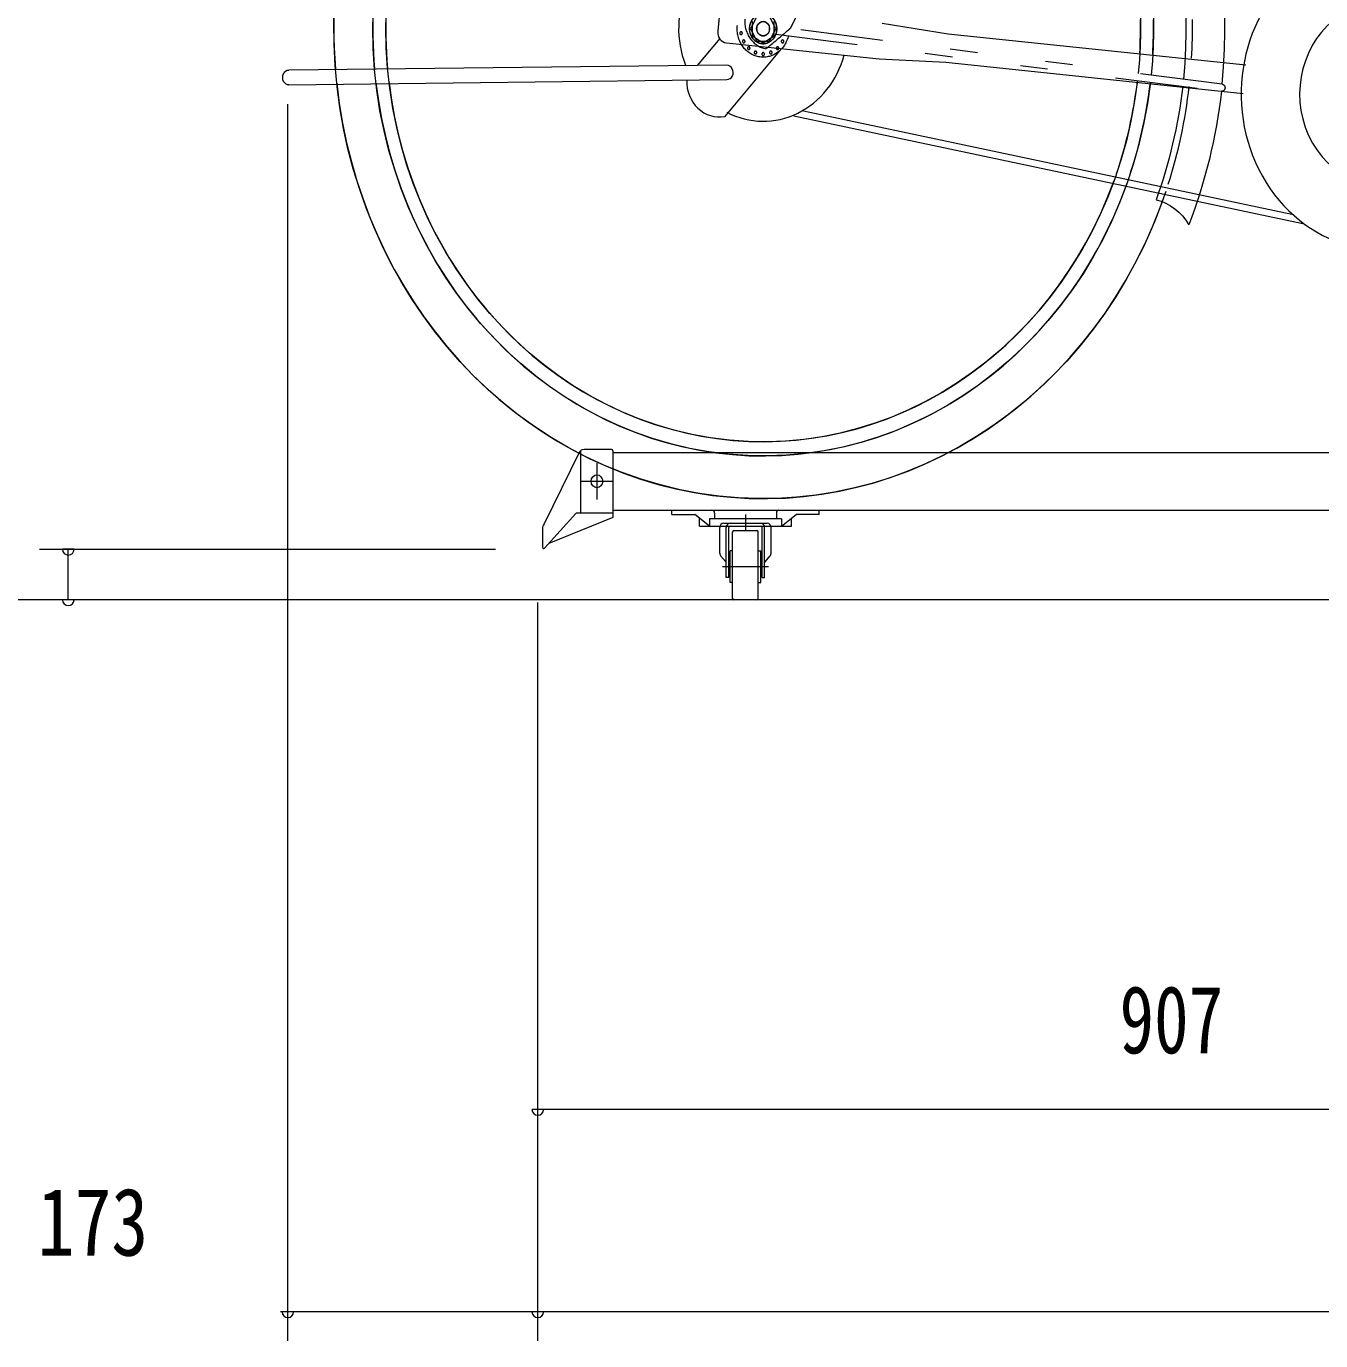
# Model space of a CAD drawing. Units: millimetres, scale not verified. Extents: x -5740 to 5740, y -4020 to 4020.
# Drawn here: x 3287 to 4183, y -896 to 14 of the extents above; entities that cross this region are included whole.
import ezdxf
from ezdxf.enums import TextEntityAlignment as Align

# ---------------------------------------------------------------- set-up
doc = ezdxf.new("R2010")
doc.units = ezdxf.units.MM
doc.header["$LTSCALE"] = 10
doc.linetypes.add('USER4', pattern=[24, 12, -5, 2, -5])
doc.linetypes.add('USER5', pattern=[25, 6, -5, 2, -5, 2, -5])
for name, color, linetype, lineweight in [('0-0_0', 7, 'Continuous', 18), ('0-3_2-03BODL', 2, 'Continuous', 18), ('0-5_2-63HATCH', 7, 'Continuous', 18), ('0-E_2ラック-03BODL', 7, 'Continuous', 18), ('1-0_2ラック-F寸法', 3, 'Continuous', 18)]:
    doc.layers.add(name, color=color, linetype=linetype, lineweight=lineweight)
doc.styles.add('ＭＳ ゴシック', font='')
doc.styles.get('ＭＳ ゴシック').set_extended_font_data('MS Gothic')

# ---------------------------------------------------------------- blocks, each defined once
blk = doc.blocks.new('jf')
at = {"layer": '0-3_2-03BODL'}
for p, q in [((9256.56, 5753.56), (9255.65, 5743.6)), ((9381.91, 5749.23), (9432.74, 5741.91)), ((9432.74, 5741.91), (9661.55, 5720.26)), ((9257.03, 5738.5), (9239.77, 5719.9)), ((9260.87, 5684.31), (9304.59, 5731.44)), ((9379.63, 5724.34), (9262.32, 5735.44)), ((9430.91, 5722), (9379.63, 5724.34)), ((9659.73, 5700.34), (9430.91, 5722)), ((9262.35, 5720.13), (8925.64, 5716.61)), ((8925.75, 5706.61), (9262.47, 5710.13)), ((9321.54, 5688.53), (9697.13, 5616.99)), ((9705.54, 5610.3), (9313.97, 5684.89))]:
    blk.add_line(p, q, dxfattribs=at)
blk.add_lwpolyline([(9285.59, 5753.84), (9280.76, 5745.33), (9285.59, 5736.83), (9295.26, 5736.83), (9300.09, 5745.33), (9295.26, 5753.83)], close=True, dxfattribs=at)
for centre, major_axis, start_param, end_param in [((9290.42, 5745.33), (300.2, 0), 2.636917, 3.234955), ((9290.42, 5745.33), (290.2, 0), 2.637148, 3.237823), ((9290.42, 5745.33), (330.2, 0), 2.866326, 3.227393), ((9768.06, 5700.13), (110, 0), 5.364165, 11.448157), ((9290.42, 5745.33), (65, 0), 2.673945, 3.545111), ((9768.06, 5700.13), (65, 0), 5.443799, 11.36853), ((9290.42, 5745.33), (290.2, 0), 6.224723, 6.305357), ((9290.42, 5745.33), (300.2, 0), 6.223576, 6.304607), ((9290.42, 5745.33), (330.2, 0), 6.220546, 6.302621), ((9263, 5742.91), (7.5, 0), 3.048628, 4.619424), ((9290.42, 5745.33), (65, 0), 4.269648, 5.996745), ((8925.69, 5711.61), (5, 0), 1.582909, 4.724502), ((9262.41, 5715.13), (5, 0), 4.724502, 7.866095), ((9290.42, 5745.33), (330.2, 0), 3.257803, 5.930396), ((9290.42, 5745.33), (300.2, 0), 3.268434, 5.913492), ((9290.42, 5745.33), (290.2, 0), 3.272468, 5.907064), ((9256.66, 5708.94), (25, 0), 3.106451, 4.884175), ((9290.42, 5745.33), (290.2, 0), 5.924583, 6.155791), ((9290.42, 5745.33), (300.2, 0), 5.930408, 6.156941), ((9290.42, 5745.33), (330.2, 0), 5.945734, 6.159968)]:
    blk.add_ellipse(centre, major_axis=major_axis, ratio=0.984808, start_param=start_param, end_param=end_param, dxfattribs=at)
for major_axis in [(10.5, 0), (5, 0)]:
    blk.add_ellipse((9290.42, 5745.33), major_axis=major_axis, ratio=0.984808, dxfattribs=at)
blk = doc.blocks.new('jr')
at = {"layer": '0-3_2-03BODL', "color": 6, "linetype": 'USER5'}
for p, q in [((17259.71, 6086.55), (17253.12, 6099.07)), ((16928.31, 6047.12), (17271.09, 6086.84)), ((17272.97, 6080.6), (17272.97, 6090.42)), ((17289.71, 6090.42), (17289.72, 6080.6)), ((17271.64, 6081.87), (16928.87, 6042.22)), ((17281.35, 6075.69), (17272.97, 6080.6)), ((17289.72, 6080.6), (17281.35, 6075.69))]:
    blk.add_line(p, q, dxfattribs=at)
at = {"layer": '0-3_2-03BODL', "color": 6}
for centre, major_axis, ratio, start_param, end_param in [((17281.34, 6085.51), (330.2, 0), 0.984808, 3.518612, 7.824581), ((17281.34, 6085.51), (300.2, 0), 0.984808, 3.266958, 7.871433), ((17281.34, 6085.51), (-355.18, 1.26), 0.984788, 5.308931, 6.396771), ((17281.34, 6085.51), (290.2, 0), 0.984808, 3.267249, 7.871144), ((17281.34, 6085.51), (325.2, 0), 0.984808, 2.184783, 3.250913), ((17281.34, 6085.51), (300.2, 0), 0.984808, 2.205564, 3.250263), ((17281.34, 6085.51), (290.2, 0), 0.984808, 2.214917, 3.249971), ((17281.34, 6085.51), (355.2, 0), 0.984808, 3.265649, 3.539693), ((17281.34, 6085.51), (325.2, 0), 0.984808, 3.266308, 3.520192), ((16987.58, 5928.62), (40, 0), 0.984808, 1.782641, 2.570985)]:
    blk.add_ellipse(centre, major_axis=major_axis, ratio=ratio, start_param=start_param, end_param=end_param, dxfattribs=at)
at = {"layer": '0-3_2-03BODL', "color": 6, "linetype": 'USER5'}
for centre, major_axis, start_param, end_param in [((17281.34, 6085.51), (20, 0), 3.380323, 7.754416), ((17521.35, 6390.44), (404.01, -28.25), 4.07869, 4.085037), ((17275.54, 6090.92), (19.95, -1.4), 4.964937, 6.41251), ((17515.57, 6395.13), (404.01, -28.25), 4.103519, 4.159067), ((16928.59, 6044.67), (2.5, 0), 1.684268, 4.82586)]:
    blk.add_ellipse(centre, major_axis=major_axis, ratio=0.984808, start_param=start_param, end_param=end_param, dxfattribs=at)
for centre, major_axis in [((17281.34, 6085.51), (10.5, 0)), ((17281.34, 6085.51), (5, 0)), ((17266.42, 6076.76), (1, 0)), ((17296.27, 6076.76), (1, 0)), ((17298.32, 6082.47), (1, 0)), ((17270.27, 6072.1), (1, 0)), ((17275.45, 6069.06), (1, 0)), ((17281.34, 6068.01), (1, 0)), ((17287.24, 6069.06), (1, 0)), ((17292.42, 6072.1), (1, 0))]:
    blk.add_ellipse(centre, major_axis=major_axis, ratio=0.984808, dxfattribs=at)
blk = doc.blocks.new('30ｒ')
at = {"layer": '0-3_2-03BODL', "color": 7}
for p, q in [((-4298.94, -6445.64), (-4326.09, -6495.06)), ((-4297.44, -6487.65), (-4297.44, -6444.31)), ((-4273.44, -6443.65), (-4294.94, -6443.65)), ((-4272.44, -6444.65), (-4272.44, -6490.65)), ((-4272.44, -6445.65), (-3342.44, -6445.65)), ((-4272.44, -6485.65), (-2862.44, -6485.65)), ((-4301.35, -6487.83), (-4325.86, -6511.99)), ((-4272.44, -6490.65), (-4322.49, -6508.67)), ((-4272.44, -6487.65), (-4300.78, -6487.65)), ((-4327.44, -6498.47), (-4327.44, -6511.17))]:
    blk.add_line(p, q, dxfattribs=at)
at = {"layer": '0-3_2-03BODL', "color": 3, "linetype": 'USER4'}
for p, q in [((-4284.94, -6453.15), (-4284.94, -6478.15)), ((-4297.44, -6465.65), (-4272.44, -6465.65))]:
    blk.add_line(p, q, dxfattribs=at)
at = {"layer": '0-3_2-03BODL', "color": 7}
blk.add_circle((-4284.94, -6465.65), 4.5, dxfattribs=at)
for centre, radius, start, end in [((-4294.94, -6448.65), 5, 90, 143.063), ((-4273.44, -6444.65), 1, 0, 90), ((-4300.78, -6488.65), 1, 90, 125), ((-4322.44, -6498.47), 5, 136.974, 180), ((-4326.44, -6511.17), 1, 180, 305)]:
    blk.add_arc(centre, radius, start, end, dxfattribs=at)
at = {"layer": '0-5_2-63HATCH'}
for p, q in [((-4226.4, -6488.65), (-4226.4, -6485.65)), ((-4111.4, -6488.65), (-4111.4, -6485.65)), ((-4226.4, -6488.65), (-4208.43, -6488.65)), ((-4204.9, -6496.65), (-4204.9, -6491.12)), ((-4140.8, -6491.65), (-4197.01, -6491.65)), ((-4193.04, -6487.65), (-4193.04, -6491.65)), ((-4185.89, -6494.65), (-4151.91, -6494.65)), ((-4144.76, -6487.65), (-4144.76, -6491.65)), ((-4132.9, -6496.65), (-4132.9, -6491.12)), ((-4111.4, -6488.65), (-4129.38, -6488.65)), ((-4204.9, -6496.65), (-4132.9, -6496.65)), ((-4188.89, -6515.41), (-4188.89, -6497.65)), ((-4183.9, -6532.15), (-4183.9, -6497.65)), ((-4181.9, -6532.15), (-4181.9, -6497.65)), ((-4178.9, -6546.65), (-4178.9, -6500.65)), ((-4177.9, -6499.65), (-4159.9, -6499.65)), ((-4158.9, -6546.65), (-4158.9, -6500.65)), ((-4155.9, -6532.15), (-4155.9, -6497.65)), ((-4153.9, -6532.15), (-4153.9, -6497.65)), ((-4148.91, -6515.41), (-4148.91, -6497.65)), ((-4184.2, -6521.35), (-4188.01, -6517.54)), ((-4180.9, -6535.65), (-4180.9, -6513.65)), ((-4178.9, -6513.65), (-4180.9, -6513.65)), ((-4158.9, -6513.65), (-4156.9, -6513.65)), ((-4156.9, -6535.65), (-4156.9, -6513.65)), ((-4153.61, -6521.35), (-4149.79, -6517.54)), ((-4181.9, -6532.15), (-4183.9, -6532.15)), ((-4178.9, -6535.65), (-4180.9, -6535.65)), ((-4158.9, -6535.65), (-4156.9, -6535.65)), ((-4155.9, -6532.15), (-4153.9, -6532.15)), ((-4159.9, -6547.65), (-4177.9, -6547.65))]:
    blk.add_line(p, q, dxfattribs=at)
at = {"layer": '0-5_2-63HATCH', "color": 3, "linetype": 'USER4'}
for p, q in [((-4168.9, -6488.65), (-4168.9, -6499.65)), ((-4186.9, -6524.65), (-4150.9, -6524.65))]:
    blk.add_line(p, q, dxfattribs=at)
at = {"layer": '0-5_2-63HATCH'}
for points in [[(-4197.01, -6491.65), (-4197.01, -6496.65), (-4208.43, -6488.65)], [(-4140.8, -6491.65), (-4140.8, -6496.65), (-4129.38, -6488.65)]]:
    blk.add_lwpolyline(points, dxfattribs=at)
for centre, radius, start, end in [((-4195.04, -6487.65), 2, 0, 90), ((-4142.76, -6487.65), 2, 90, 180), ((-4185.89, -6497.65), 3, 90, 180), ((-4180.9, -6497.65), 3, 90, 180), ((-4156.9, -6497.65), 3, 0, 90), ((-4151.91, -6497.65), 3, 0, 90), ((-4180.9, -6497.65), 1, 90, 180), ((-4177.9, -6500.65), 1, 90, 180), ((-4159.9, -6500.65), 1, 0, 90), ((-4156.9, -6497.65), 1, 0, 90), ((-4185.89, -6515.41), 3, 180, 225), ((-4184.9, -6522.06), 1, 0, 45), ((-4152.9, -6522.06), 1, 135, 180), ((-4151.91, -6515.41), 3, 315, 0), ((-4177.9, -6546.65), 1, 180, 270), ((-4159.9, -6546.65), 1, 270, 0)]:
    blk.add_arc(centre, radius, start, end, dxfattribs=at)
blk = doc.blocks.new('ｃｃｒ30ｒｒ1')
at = {"layer": '0-0_0', "xscale": 0.886}
blk.add_blockref('30ｒ', (13427.41, 3007.3), dxfattribs=at)
blk = doc.blocks.new('30ｆ')
at = {"layer": '0-3_2-03BODL', "color": 7}
for p, q in [((-4298.94, -3114.42), (-4326.09, -3163.84)), ((-4297.44, -3156.43), (-4297.44, -3113.1)), ((-4273.44, -3112.43), (-4294.94, -3112.43)), ((-4272.44, -3113.43), (-4272.44, -3159.43)), ((-4272.44, -3114.43), (-3342.44, -3114.43)), ((-4272.44, -3156.43), (-4300.78, -3156.43)), ((-4272.44, -3154.43), (-2862.44, -3154.43)), ((-4301.35, -3156.61), (-4325.86, -3180.78)), ((-4272.44, -3159.43), (-4322.49, -3177.45)), ((-4327.44, -3167.25), (-4327.44, -3179.96))]:
    blk.add_line(p, q, dxfattribs=at)
at = {"layer": '0-3_2-03BODL', "color": 3, "linetype": 'USER4'}
for p, q in [((-4284.94, -3121.93), (-4284.94, -3146.93)), ((-4297.44, -3134.43), (-4272.44, -3134.43))]:
    blk.add_line(p, q, dxfattribs=at)
at = {"layer": '0-3_2-03BODL', "color": 7}
blk.add_circle((-4284.94, -3134.43), 4.5, dxfattribs=at)
for centre, radius, start, end in [((-4294.94, -3117.43), 5, 90, 143.063), ((-4273.44, -3113.43), 1, 0, 90), ((-4300.78, -3157.43), 1, 90, 125), ((-4322.44, -3167.25), 5, 136.974, 180), ((-4326.44, -3179.96), 1, 180, 305)]:
    blk.add_arc(centre, radius, start, end, dxfattribs=at)
at = {"layer": '0-5_2-63HATCH'}
for p, q in [((-4226.4, -3157.43), (-4226.4, -3154.43)), ((-4193.04, -3156.43), (-4193.04, -3160.43)), ((-4144.76, -3156.43), (-4144.76, -3160.43)), ((-4111.4, -3157.43), (-4111.4, -3154.43)), ((-4226.4, -3157.43), (-4208.43, -3157.43)), ((-4204.9, -3165.43), (-4204.9, -3159.9)), ((-4204.9, -3165.43), (-4132.9, -3165.43)), ((-4140.8, -3160.43), (-4197.01, -3160.43)), ((-4185.89, -3163.43), (-4151.91, -3163.43)), ((-4132.9, -3165.43), (-4132.9, -3159.9)), ((-4111.4, -3157.43), (-4129.38, -3157.43)), ((-4188.89, -3184.2), (-4188.89, -3166.43)), ((-4183.9, -3200.93), (-4183.9, -3166.43)), ((-4181.9, -3200.93), (-4181.9, -3166.43)), ((-4178.9, -3215.43), (-4178.9, -3169.43)), ((-4177.9, -3168.43), (-4159.9, -3168.43)), ((-4158.9, -3215.43), (-4158.9, -3169.43)), ((-4155.9, -3200.93), (-4155.9, -3166.43)), ((-4153.9, -3200.93), (-4153.9, -3166.43)), ((-4148.91, -3184.2), (-4148.91, -3166.43)), ((-4180.9, -3204.43), (-4180.9, -3182.43)), ((-4178.9, -3182.43), (-4180.9, -3182.43)), ((-4158.9, -3182.43), (-4156.9, -3182.43)), ((-4156.9, -3204.43), (-4156.9, -3182.43)), ((-4184.2, -3190.13), (-4188.01, -3186.32)), ((-4153.61, -3190.13), (-4149.79, -3186.32)), ((-4181.9, -3200.93), (-4183.9, -3200.93)), ((-4155.9, -3200.93), (-4153.9, -3200.93)), ((-4178.9, -3204.43), (-4180.9, -3204.43)), ((-4158.9, -3204.43), (-4156.9, -3204.43)), ((-4159.9, -3216.43), (-4177.9, -3216.43))]:
    blk.add_line(p, q, dxfattribs=at)
at = {"layer": '0-5_2-63HATCH', "color": 3, "linetype": 'USER4'}
for p, q in [((-4168.9, -3157.43), (-4168.9, -3168.43)), ((-4186.9, -3193.43), (-4150.9, -3193.43))]:
    blk.add_line(p, q, dxfattribs=at)
at = {"layer": '0-5_2-63HATCH'}
for points in [[(-4197.01, -3160.43), (-4197.01, -3165.43), (-4208.43, -3157.43)], [(-4140.8, -3160.43), (-4140.8, -3165.43), (-4129.38, -3157.43)]]:
    blk.add_lwpolyline(points, dxfattribs=at)
for centre, radius, start, end in [((-4195.04, -3156.43), 2, 0, 90), ((-4142.76, -3156.43), 2, 90, 180), ((-4185.89, -3166.43), 3, 90, 180), ((-4180.9, -3166.43), 3, 90, 180), ((-4180.9, -3166.43), 1, 90, 180), ((-4156.9, -3166.43), 3, 0, 90), ((-4156.9, -3166.43), 1, 0, 90), ((-4151.91, -3166.43), 3, 0, 90), ((-4177.9, -3169.43), 1, 90, 180), ((-4159.9, -3169.43), 1, 0, 90), ((-4185.89, -3184.2), 3, 180, 225), ((-4184.9, -3190.84), 1, 0, 45), ((-4152.9, -3190.84), 1, 135, 180), ((-4151.91, -3184.2), 3, 315, 0), ((-4177.9, -3215.43), 1, 180, 270), ((-4159.9, -3215.43), 1, 270, 0)]:
    blk.add_arc(centre, radius, start, end, dxfattribs=at)
blk = doc.blocks.new('ｃｃｒ30ｆｆ')
at = {"layer": '0-0_0', "xscale": 0.886}
blk.add_blockref('30ｆ', (13427.41, -1722.43), dxfattribs=at)

msp = doc.modelspace()

# ---------------------------------------------------------------- linework, layer by layer
at = {"layer": '0-E_2ラック-03BODL'}
msp.add_lwpolyline([(5208.4, -383.02), (1963.4, -383.02), (1963.4, 1016.98)], dxfattribs=at)
at = {"layer": '1-0_2ラック-F寸法'}
for p, q in [((3468.4, -895.78), (3468.4, -39.97)), ((3296.4, -348.07), (3612.2, -348.07)), ((3320.4, -348.07), (3312.4, -348.07)), ((3316.4, -383.02), (3316.4, -348.07)), ((3320.4, -383.02), (3312.4, -383.02)), ((3641.4, -895.78), (3641.4, -384.97)), ((3645.4, -735.78), (3637.4, -735.78)), ((4608.4, -735.78), (3641.4, -735.78)), ((5208.4, -875.78), (3463.4, -875.78)), ((3472.4, -875.78), (3464.4, -875.78)), ((3645.4, -875.78), (3637.4, -875.78))]:
    msp.add_line(p, q, dxfattribs=at)
for centre in [(3316.4, -348.07), (3316.4, -383.02), (3641.4, -735.78), (3468.4, -875.78), (3641.4, -875.78)]:
    msp.add_arc(centre, 4, 180, 0, dxfattribs=at)

# ---------------------------------------------------------------- block references
at = {"layer": '0-0_0'}
for name, p, xscale in [('jf', (-4563.98, -5733.15), 0.9), ('jr', (19350.61, -6073.33), -0.9)]:
    msp.add_blockref(name, p, dxfattribs=dict(at, xscale=xscale))
for name, p in [('ｃｃｒ30ｆｆ', (-5948.61, 4555.84)), ('ｃｃｒ30ｒｒ1', (-5948.61, 3157.33))]:
    msp.add_blockref(name, p, dxfattribs=at)

# ---------------------------------------------------------------- texts
at = {"layer": '1-0_2ラック-F寸法', "color": 7, "style": 'ＭＳ ゴシック'}
for s, width, p in [('907', 0.75, (4044.07, -710.98)), ('173', 0.8, (3295.19, -850.98))]:
    msp.add_text(s, height=46.89, dxfattribs=dict(at, width=width)).set_placement(p, align=Align.BOTTOM_LEFT)

doc.saveas('drawing.dxf')
